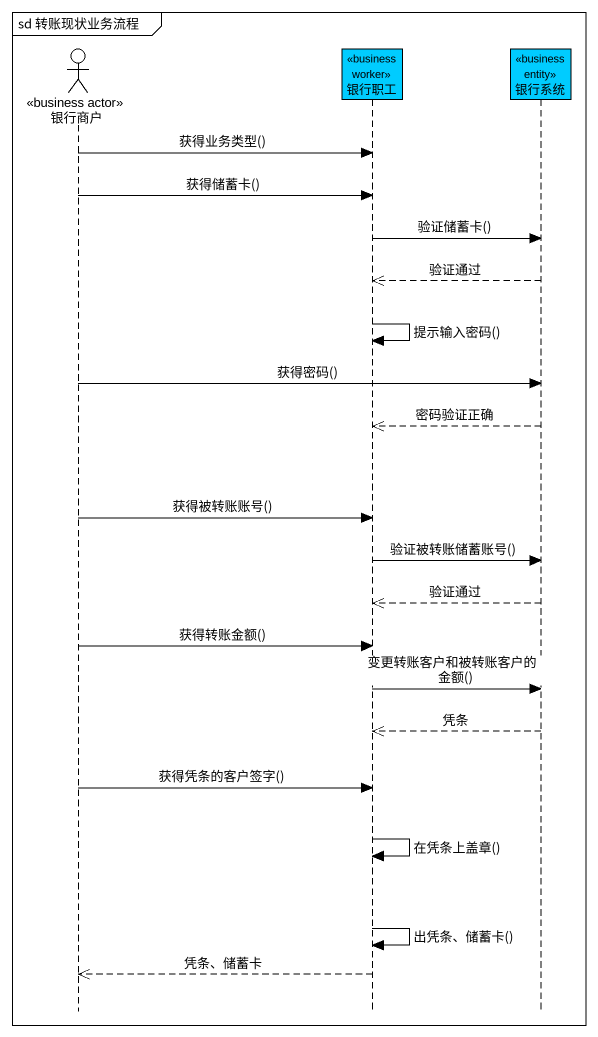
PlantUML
@startuml
mainframe sd 转账现状业务流程
hide footbox
actor 银行商户 <<business actor>>
participant 银行职工 <<business worker>> #00CCFF
participant 银行系统 <<business entity>> #00CCFF

银行商户 -> 银行职工 : 获得业务类型()
银行商户 -> 银行职工 : 获得储蓄卡()
银行职工 -> 银行系统 : 验证储蓄卡()
银行系统 -->> 银行职工 : 验证通过
银行职工 -> 银行职工 : 提示输入密码()
银行商户 -> 银行系统 : 获得密码()
银行系统 -->> 银行职工 : 密码验证正确
银行商户 -> 银行职工 : 获得被转账账号()
银行职工 -> 银行系统 : 验证被转账储蓄账号()
银行系统 -->> 银行职工 : 验证通过
银行商户 -> 银行职工 : 获得转账金额()
银行职工 -> 银行系统 : 变更转账客户和被转账客户的金额()
银行系统 -->> 银行职工 : 凭条
银行商户 -> 银行职工 : 获得凭条的客户签字()
银行职工 -> 银行职工 : 在凭条上盖章()
银行职工 -> 银行职工 : 出凭条、储蓄卡()
银行职工 -->> 银行商户 : 凭条、储蓄卡
@enduml
